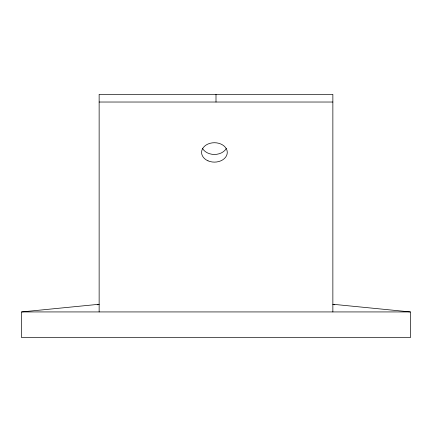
<?xml version="1.0" encoding="UTF-8"?>
<svg xmlns="http://www.w3.org/2000/svg" width="432" height="432" viewBox="0 0 432 432"><rect width="100%" height="100%" fill="white"/><g stroke="black" fill="none" stroke-linecap="round" stroke-linejoin="round"><path stroke-width="0.65" d="M97.2 304.808L99.139 304.268L21.6 311.931L21.6 337.64L410.4 337.64L410.4 311.931L332.861 304.268L334.8 304.808M99.139 102.028L332.861 102.028M21.6 311.931L410.4 311.931M332.861 311.931L332.861 94.36L99.139 94.36L99.139 311.931M216 94.36L216 102.028M226.298 148.468A12.852 9.704 0 0 1 214.423 154.456A12.852 9.704 0 0 1 202.549 148.468M207.997 160.823A12.852 9.704 0 0 0 227.281 152.42A12.852 9.704 0 0 0 207.997 144.023A12.852 9.704 0 0 0 207.997 160.823"/></g></svg>
